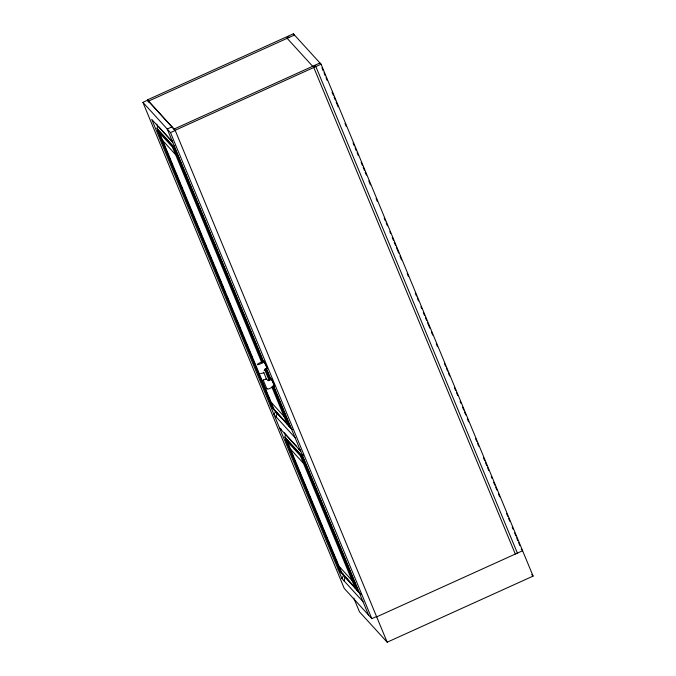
<?xml version="1.0" encoding="UTF-8"?>
<svg xmlns="http://www.w3.org/2000/svg" width="676" height="676" viewBox="0 0 676 676"><rect width="100%" height="100%" fill="white"/><g stroke="black" fill="none" stroke-linecap="round" stroke-linejoin="round"><path stroke-width="1.01" d="M292.378 429.573L272.453 407.898L157.719 130.916L157.745 129.716L174.746 148.365L263.125 361.736M285.576 439.577L285.593 438.378L302.594 457.018L358.018 590.824L356.996 590.097L302.206 457.813L285.576 439.577L340.366 571.862L358.686 592.108L302.425 456.275L284.926 437.093L285.542 434.237L296.764 446.549M157.812 130.206L157.077 128.432L157.685 125.584M276.23 417.024L277.135 412.85M344.143 580.98L345.047 576.814M174.814 145.534L174.138 147.148L174.357 149.159L262.829 362.742M302.662 454.196L301.995 455.801L302.206 457.813L302.594 457.018M174.746 148.365L174.357 149.159L157.719 130.916M275.69 411.261L274.017 414.591L295.082 437.693M362.995 601.648L341.929 578.546L343.602 575.225M264.215 370.6L264.713 369.738L267.333 368.479L263.986 361.136C253.61 364.871 256.457 366.527 264.544 361.753M302.425 456.275L303.363 454.956M273.704 409.436L272.538 407.189M343.205 573.983L341.625 573.4L340.366 571.862L340.704 571.423L351.596 583.785M267.214 388.632C267.417 390.559 273.374 386.19 274.65 386.064L271.262 378.628L268.093 379.98L267.189 379.794M271.828 379.244L268.769 380.723L267.899 380.563M148.39 102.169L147.419 99.904L293.35 33.8L321.066 64.195L533.102 576.096L387.179 642.2L359.455 611.805L353.801 598.159M142.898 102.355L147.588 100.225L175.185 130.485L170.496 132.614L142.898 102.355L344.228 588.399L371.825 618.658L376.515 616.537M148.534 101.121L294.457 35.017M171.924 126.911L167.226 129.031L263.834 362.251M174.036 129.091L319.959 62.978M147.419 99.904L175.143 130.299L321.066 64.195M263.141 379.946L266.547 379.177L263.927 372.848L260.514 373.608M376.676 616.858L522.607 550.754L521.188 549.191M270.231 405.465L272.225 405.363M338.152 569.429L340.138 569.319M272.453 407.898L290.105 426.869L273.222 386.114M340.366 571.862L341.017 572.183M170.572 140.033L172.338 141.115M298.429 448.695L300.186 449.777M281.292 429.226L279.577 428.018L300.643 451.12M290.105 426.869L289.083 426.133L272.521 386.148M289.243 37.374L288.905 37.003L286.818 37.949L313.005 66.654L315.084 65.716L314.746 65.344M158.522 126.496L172.38 141.69M172.794 142.467L151.728 119.365L341.929 578.546M157.077 128.432L174.569 147.621L263.37 362.006M162.722 140.549L175.659 154.728M531.682 574.532L533.102 576.096M267.333 368.479L263.986 361.136M263.327 372.18L263.927 372.848M274.65 386.064L271.262 378.628M265.972 378.509L266.572 379.168M271.152 402.321L284.089 416.509M298.843 448.83L300.921 451.112M290.57 449.202L303.507 463.39M339.065 566.285L352.002 580.464M353.675 586.058L358.018 590.824M344.084 575.749L360.984 594.288M321.979 67.853L323.187 70.777M323.998 72.729L325.207 75.653M326.018 77.605L327.226 80.528M332.077 92.232L333.285 95.155M334.096 97.107L335.304 100.031M336.116 101.983L338.135 106.859M344.997 123.438L346.213 126.361M353.075 142.932L354.292 145.864M355.094 147.807L356.311 150.74M357.114 152.683L358.331 155.615M361.153 162.434L362.37 165.358M363.173 167.31L364.389 170.234M365.192 172.186L366.409 175.109M368.826 180.965L370.448 184.861M376.101 198.516L377.309 201.44M384.179 218.018L385.388 220.942M386.199 222.894L387.407 225.818M389.832 231.665L390.635 233.617M392.257 237.513L393.466 240.445M394.277 242.388L395.485 245.32M396.297 247.264L398.713 253.12M399.93 256.043L401.544 259.939M407.197 273.594L408.414 276.518M415.275 293.097L416.484 296.02M417.295 297.972L418.503 300.896M420.928 306.743L421.74 308.695M423.353 312.599L424.562 315.523M425.373 317.475L426.581 320.399M427.393 322.351L429.818 328.198M431.432 332.093L432.64 335.026M436.273 343.797L437.49 346.72M444.352 363.299L445.568 366.223M446.371 368.175L447.588 371.099M448.391 373.051L449.608 375.974M454.449 387.678L455.666 390.601M456.469 392.553L457.686 395.477M460.111 401.324L460.914 403.276M462.528 407.18L463.744 410.104M464.547 412.056L465.764 414.98M467.378 418.875L468.586 421.807M475.456 438.378L476.665 441.301M477.476 443.253L478.684 446.177M483.534 457.88L484.743 460.804M485.554 462.756L486.762 465.68M487.573 467.631L488.782 470.555M491.207 476.403L492.01 478.355M493.632 482.258L494.84 485.182M495.652 487.134L496.86 490.058M498.474 493.962L499.691 496.885M506.552 513.456L507.769 516.388M508.572 518.331L509.788 521.264M512.205 527.111L513.016 529.063M514.63 532.958L515.839 535.882M516.65 537.834L517.858 540.758M518.669 542.71L519.878 545.633M315.853 66.561L517.393 553.112M313.774 67.499L515.306 554.058M293.35 33.8L294.153 35.752M175.143 130.299L387.179 642.2M170.496 132.614L371.825 618.658M266.479 368.648L270.915 379.363M273.341 385.21L368.555 615.084M266.2 368.834L270.645 379.557M273.476 386.385L290.773 428.145L273.273 408.963L260.826 378.906M265.955 368.564L270.4 379.287M265.245 368.597L269.69 379.32M172.507 147.131L261.713 362.488M264.527 369.299L268.964 380.005M271.786 386.816L287.232 424.114M300.355 455.785L355.154 588.069M263.226 380.132L266.944 389.131M156.731 124.071L157.787 126.623M284.579 432.733L285.635 435.285M159.57 132.944L274.295 409.926M287.418 441.605L342.217 573.882M157.745 129.716L159.274 133.409M160.077 135.352L162.096 140.236M162.908 142.18L164.116 145.112M164.927 147.055L170.175 159.739M170.986 161.691L172.194 164.614M173.005 166.566L174.214 169.49M175.025 171.442L178.261 179.241M179.064 181.193L180.281 184.117M181.084 186.069L182.3 188.993M183.103 190.945L184.717 194.849M187.142 200.696L188.359 203.628M189.162 205.58L190.379 208.504M191.181 210.456L192.398 213.379M194.012 217.283L195.22 220.207M196.032 222.159L201.287 234.834M202.09 236.786L203.307 239.71M204.11 241.662L205.724 245.565M206.94 248.489L209.366 254.345M210.168 256.288L211.385 259.221M212.188 261.164L213.405 264.096M214.207 266.048L215.83 269.944M218.247 275.8L219.463 278.723M220.275 280.675L221.483 283.599M222.294 285.551L223.502 288.475M226.333 295.302L232.392 309.929M233.195 311.881L234.411 314.805M235.214 316.757L240.47 329.44M241.281 331.392L242.49 334.316M243.301 336.268L244.509 339.191M246.123 343.095L248.548 348.943M249.36 350.895L250.568 353.818M251.379 355.77L252.587 358.694M254.201 362.598L255.013 364.55M257.438 370.397L258.646 373.329M259.457 375.273L260.666 378.205M261.477 380.157L263.496 385.033M264.308 386.976L271.575 404.535M285.593 438.378L291.145 451.779M291.956 453.731L293.164 456.646M293.967 458.59L295.175 461.505M296.789 465.401L297.592 467.344M300.009 473.183L304.039 482.909M304.842 484.853L306.051 487.768M306.862 489.72L308.07 492.635M308.873 494.578L312.101 502.361M312.904 504.304L314.112 507.228M314.915 509.172L316.123 512.087M316.934 514.03L318.142 516.954M319.748 520.841L327.007 538.35M327.809 540.293L329.018 543.217M329.82 545.16L331.029 548.075M332.643 551.971L335.059 557.801M335.871 559.745L337.079 562.669M337.882 564.612L339.09 567.527M159.426 134.11L160.643 137.034M161.446 138.986L181.65 187.751M182.452 189.702L189.728 207.253M190.531 209.205L197.806 226.764M198.617 228.716L220.832 282.357M221.643 284.309L228.91 301.859M229.722 303.811L230.93 306.735M231.741 308.687L251.937 357.452M252.748 359.404L260.015 376.954M284.926 437.093L292.514 455.404M293.316 457.348L300.566 474.856M301.378 476.8L302.586 479.723M303.389 481.667L315.472 510.845M316.284 512.788L338.439 566.285M339.251 568.229L341.194 572.927"/></g></svg>
